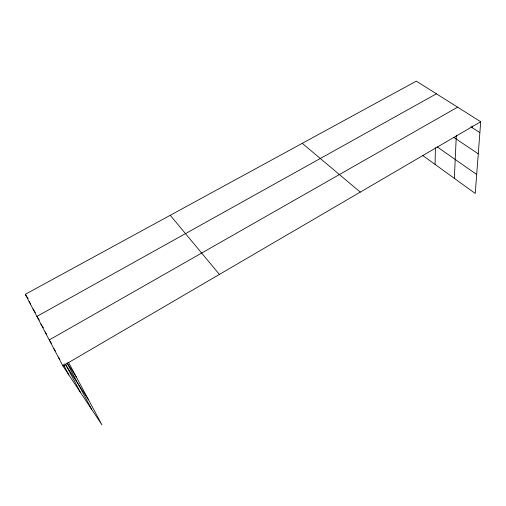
<?xml version="1.0" encoding="UTF-8"?>
<svg xmlns="http://www.w3.org/2000/svg" width="506" height="506" viewBox="0 0 506 506"><rect width="100%" height="100%" fill="white"/><g stroke="black" fill="none" stroke-linecap="round" stroke-linejoin="round"><path stroke-width="0.76" d="M435.078 164.431L435.394 147.784M454.35 178.365L456.33 135.153M472.142 127.651L472.243 126.095M68.569 362.467L101.934 424.857L62.87 365.901L25.3 294.321L416.318 81.143L480.7 121.731L475.248 193.475L422.744 155.506M62.87 365.901L480.7 121.731M457.607 107.171L49.246 339.95L51.41 343.245M436.412 93.812L36.887 316.402L39.31 320.121M470.877 126.835L479.871 132.629M453.648 137.29L478.259 153.824M437.203 146.898L476.69 174.481M302.259 143.331L360.278 192.103M170.25 215.297L219.414 274.423M58.222 357.046L59.948 359.665M63.402 364.889L64.262 366.199M53.68 348.4L55.413 351.025M64.869 363.751L88.556 399.841M45.034 331.93L46.767 334.574M67.159 362.897L76.33 376.983M40.916 324.08L43.339 327.793M32.947 308.888L35.363 312.613M25.3 294.321L28.121 298.685M29.082 301.525L30.695 304.017M67.083 363.15L91.738 409.474M65.59 364.339L80.536 392.561M63.566 364.877L68.905 375.009"/></g></svg>
